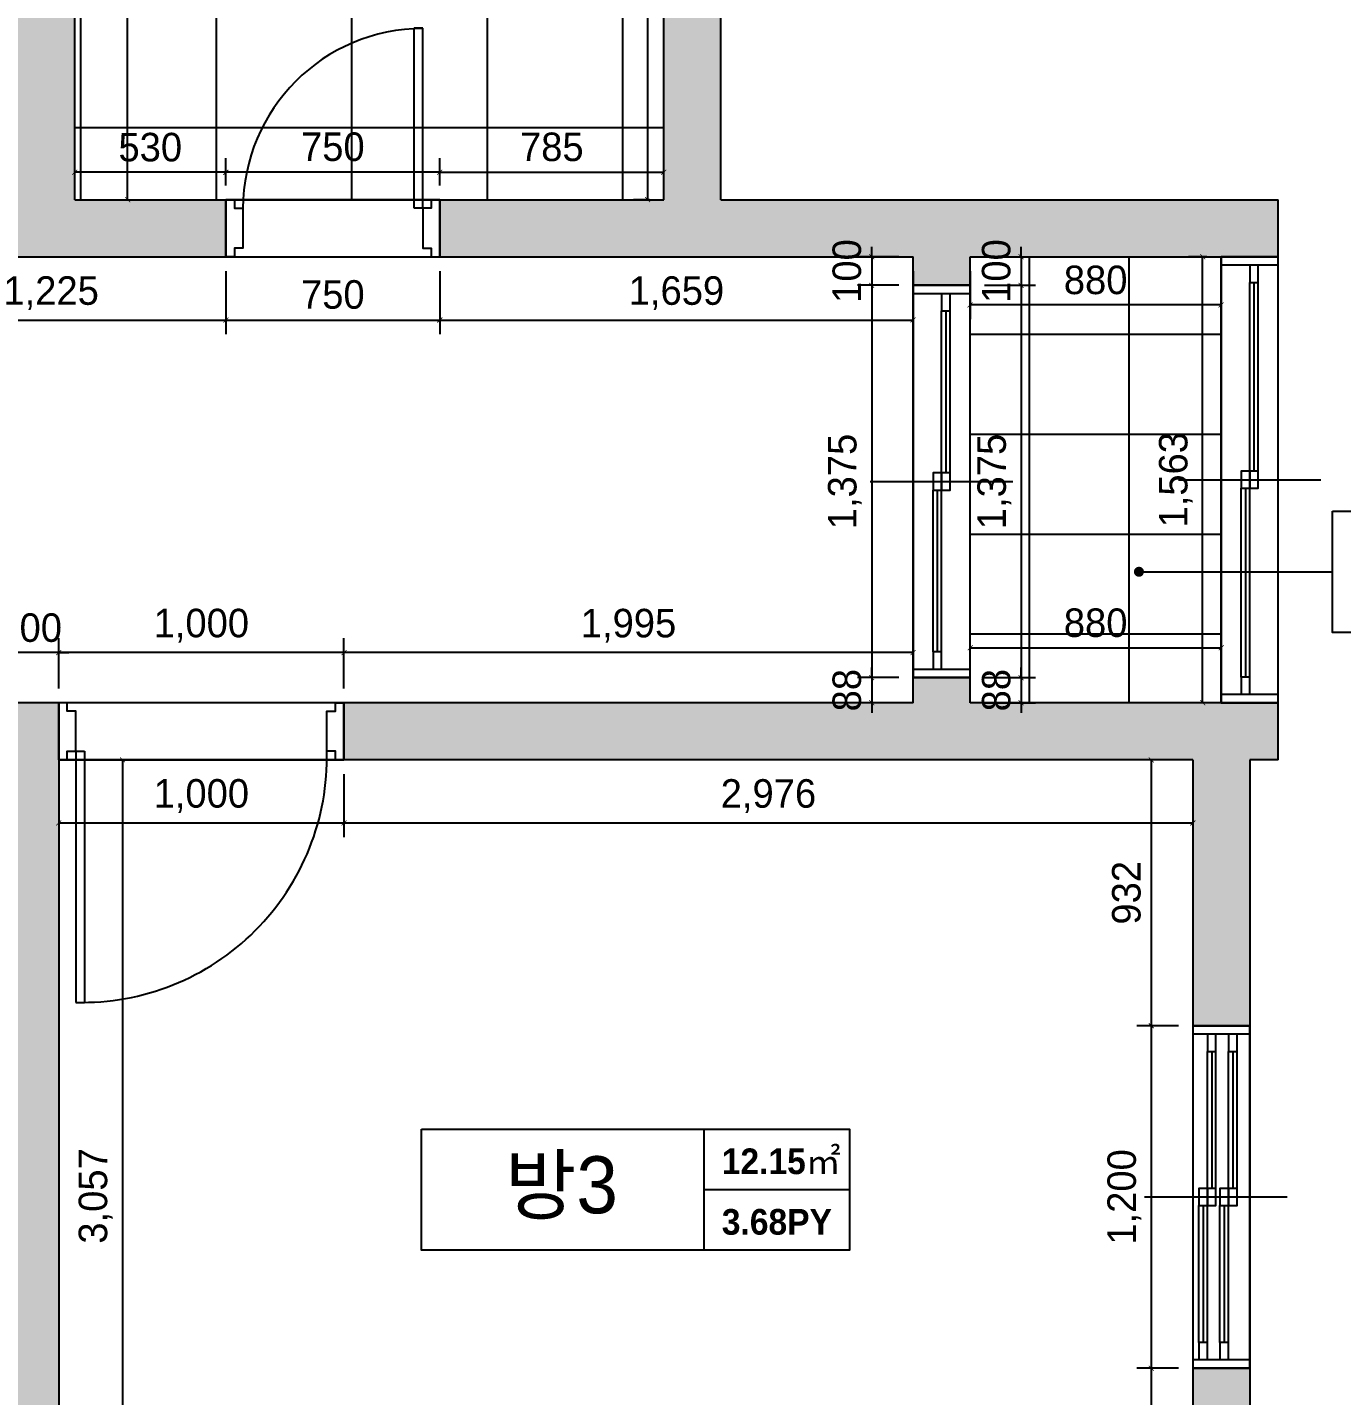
# Model space of a CAD drawing. Header units: inches. Extents: x 7740 to 83056, y -9304 to 75068.
# Drawn here: x 18760 to 23367, y 56468 to 61263 of the extents above; entities that cross this region are included whole.
import ezdxf
from ezdxf.enums import TextEntityAlignment as Align

# ---------------------------------------------------------------- set-up
doc = ezdxf.new("R2010")
doc.units = ezdxf.units.IN
doc.header["$LTSCALE"] = 50
doc.header["$MEASUREMENT"] = 0
for name, color, linetype in [('02-WAL', 2, 'Continuous'), ('03-TEXT', 3, 'Continuous'), ('04-WIN', 4, 'Continuous'), ('07-DIM WAL', 5, 'Continuous'), ('08-HAT', 8, 'Continuous'), ('253', 253, 'Continuous'), ('도면층2', 2, 'Continuous'), ('도면층4', 4, 'Continuous'), ('도면층5', 5, 'Continuous')]:
    doc.layers.add(name, color=color, linetype=linetype)
doc.styles.add('넥슨고딕', font='NEXONLv1GothicBold.ttf')
doc.styles.add('마감재', font='stylu.ttf')
doc.styles.add('코레일둥고', font='Korail_Round_Gothic_Medium.ttf')
doc.dimstyles.new('벽치수 Copy of DIM-50', dxfattribs={"dimscale": 50, "dimtxt": 2, "dimasz": 0.7, "dimexe": 1, "dimexo": 1, "dimgap": 0.7, "dimtad": 1, "dimdec": 0, "dimzin": 1, "dimdsep": 46, "dimlunit": 6, "dimtxsty": '마감재', "dimblk": 'ARCHTICK', "dimcen": -0.09, "dimclrd": 256, "dimclre": 256, "dimclrt": 3, "dimadec": 0, "dimazin": 0, "dimtfac": 1, "dimtdec": 0, "dimtix": 1, "dimtmove": 2, "dimatfit": 0, "dimldrblk": 'ARCHTICK', "dimfxl": 0, "dimtolj": 1, "dimtzin": 0, "dimarcsym": 0})

# ---------------------------------------------------------------- blocks, each defined once
blk = doc.blocks.new('_ARCHTICK')
at = {"color": 0, "linetype": 'ByBlock', "const_width": 0.075}
blk.add_lwpolyline([(-0.25, -0.25), (0.25, 0.25)], dxfattribs=at)
blk = doc.blocks.new('*D51')
at = {"layer": '07-DIM WAL', "lineweight": -2}
for p, q in [((18230.9, 60409.2), (18230.9, 60187.5)), ((19455.9, 60409.2), (19455.9, 60187.5)), ((18230.9, 60237.5), (19455.9, 60237.5))]:
    blk.add_line(p, q, dxfattribs=at)
at = {"layer": 'Defpoints', "color": 0}
for p in [(18230.9, 60459.2), (19455.9, 60459.2), (19455.9, 60237.5)]:
    blk.add_point(p, dxfattribs=at)
at = {"layer": '07-DIM WAL', "lineweight": -2, "xscale": 35, "yscale": 35, "zscale": 35, "rotation": 180}
blk.add_blockref('_ARCHTICK', (18230.9, 60237.5), dxfattribs=at)
at = {"layer": '07-DIM WAL', "lineweight": -2, "xscale": 35, "yscale": 35, "zscale": 35}
blk.add_blockref('_ARCHTICK', (19455.9, 60237.5), dxfattribs=at)
at = {"layer": '07-DIM WAL', "color": 3, "insert": (18843.4, 60331.5), "char_height": 100, "attachment_point": 5, "style": '마감재'}
blk.add_mtext('\\A1;1,225', dxfattribs=at)
blk = doc.blocks.new('*D52')
at = {"layer": '07-DIM WAL', "lineweight": -2}
for p, q in [((19455.9, 60409.2), (19455.9, 60187.5)), ((20205.9, 60409.2), (20205.9, 60187.5)), ((19455.9, 60237.5), (20205.9, 60237.5))]:
    blk.add_line(p, q, dxfattribs=at)
at = {"layer": 'Defpoints', "color": 0}
for p in [(19455.9, 60459.2), (20205.9, 60459.2), (20205.9, 60237.5)]:
    blk.add_point(p, dxfattribs=at)
at = {"layer": '07-DIM WAL', "lineweight": -2, "xscale": 35, "yscale": 35, "zscale": 35, "rotation": 180}
blk.add_blockref('_ARCHTICK', (19455.9, 60237.5), dxfattribs=at)
at = {"layer": '07-DIM WAL', "lineweight": -2, "xscale": 35, "yscale": 35, "zscale": 35}
blk.add_blockref('_ARCHTICK', (20205.9, 60237.5), dxfattribs=at)
at = {"layer": '07-DIM WAL', "color": 3, "insert": (19830.9, 60326.4), "char_height": 100, "attachment_point": 5, "style": '마감재'}
blk.add_mtext('\\A1;750', dxfattribs=at)
blk = doc.blocks.new('*D53')
at = {"layer": '07-DIM WAL', "lineweight": -2}
for p, q in [((20205.9, 60409.2), (20205.9, 60187.5)), ((21864.9, 60409.2), (21864.9, 60187.5)), ((20205.9, 60237.5), (21864.9, 60237.5))]:
    blk.add_line(p, q, dxfattribs=at)
at = {"layer": 'Defpoints', "color": 0}
for p in [(20205.9, 60459.2), (21864.9, 60459.2), (21864.9, 60237.5)]:
    blk.add_point(p, dxfattribs=at)
at = {"layer": '07-DIM WAL', "lineweight": -2, "xscale": 35, "yscale": 35, "zscale": 35, "rotation": 180}
blk.add_blockref('_ARCHTICK', (20205.9, 60237.5), dxfattribs=at)
at = {"layer": '07-DIM WAL', "lineweight": -2, "xscale": 35, "yscale": 35, "zscale": 35}
blk.add_blockref('_ARCHTICK', (21864.9, 60237.5), dxfattribs=at)
at = {"layer": '07-DIM WAL', "color": 3, "insert": (21035.4, 60331.5), "char_height": 100, "attachment_point": 5, "style": '마감재'}
blk.add_mtext('\\A1;1,659', dxfattribs=at)
blk = doc.blocks.new('*D54')
at = {"layer": '07-DIM WAL', "lineweight": -2}
for p, q in [((21719.9, 60459.2), (21719.9, 60494.2)), ((21814.9, 60459.2), (21669.9, 60459.2)), ((21719.9, 60459.2), (21719.9, 60359.2)), ((21814.9, 60359.2), (21669.9, 60359.2)), ((21719.9, 60359.2), (21719.9, 60324.2))]:
    blk.add_line(p, q, dxfattribs=at)
at = {"layer": 'Defpoints', "color": 0}
for p in [(21864.9, 60459.2), (21719.9, 60359.2), (21864.9, 60359.2)]:
    blk.add_point(p, dxfattribs=at)
at = {"layer": '07-DIM WAL', "lineweight": -2, "xscale": 35, "yscale": 35, "zscale": 35}
for p, rotation in [((21719.9, 60459.2), 270), ((21719.9, 60359.2), 90)]:
    blk.add_blockref('_ARCHTICK', p, dxfattribs=dict(at, rotation=rotation))
at = {"layer": '07-DIM WAL', "color": 3, "insert": (21633.1, 60409.2), "char_height": 100, "attachment_point": 5, "rotation": 90, "style": '마감재'}
blk.add_mtext('\\A1;100', dxfattribs=at)
blk = doc.blocks.new('*D55')
at = {"layer": '07-DIM WAL', "lineweight": -2}
for p, q in [((21814.9, 60359.2), (21669.9, 60359.2)), ((21719.9, 60359.2), (21719.9, 58984.2)), ((21814.9, 58984.2), (21669.9, 58984.2))]:
    blk.add_line(p, q, dxfattribs=at)
at = {"layer": 'Defpoints', "color": 0}
for p in [(21864.9, 60359.2), (21719.9, 58984.2), (21864.9, 58984.2)]:
    blk.add_point(p, dxfattribs=at)
at = {"layer": '07-DIM WAL', "lineweight": -2, "xscale": 35, "yscale": 35, "zscale": 35}
for p, rotation in [((21719.9, 60359.2), 90), ((21719.9, 58984.2), 270)]:
    blk.add_blockref('_ARCHTICK', p, dxfattribs=dict(at, rotation=rotation))
at = {"layer": '07-DIM WAL', "color": 3, "insert": (21625.9, 59671.7), "char_height": 100, "attachment_point": 5, "rotation": 90, "style": '마감재'}
blk.add_mtext('\\A1;1,375', dxfattribs=at)
blk = doc.blocks.new('*D56')
at = {"layer": '07-DIM WAL', "lineweight": -2}
for p, q in [((21814.9, 58984.2), (21669.9, 58984.2)), ((21719.9, 58984.2), (21719.9, 59019.2)), ((21719.9, 58984.2), (21719.9, 58896.2)), ((21814.9, 58896.2), (21669.9, 58896.2)), ((21719.9, 58896.2), (21719.9, 58861.2))]:
    blk.add_line(p, q, dxfattribs=at)
at = {"layer": 'Defpoints', "color": 0}
for p in [(21864.9, 58984.2), (21719.9, 58896.2), (21864.9, 58896.2)]:
    blk.add_point(p, dxfattribs=at)
at = {"layer": '07-DIM WAL', "lineweight": -2, "xscale": 35, "yscale": 35, "zscale": 35}
for p, rotation in [((21719.9, 58984.2), 270), ((21719.9, 58896.2), 90)]:
    blk.add_blockref('_ARCHTICK', p, dxfattribs=dict(at, rotation=rotation))
at = {"layer": '07-DIM WAL', "color": 3, "insert": (21633.2, 58940.2), "char_height": 100, "attachment_point": 5, "rotation": 90, "style": '마감재'}
blk.add_mtext('\\A1;88', dxfattribs=at)
blk = doc.blocks.new('*D57')
at = {"layer": '07-DIM WAL', "lineweight": -2}
for p, q in [((22243.6, 60459.2), (22243.6, 60494.2)), ((22114.9, 60459.2), (22293.6, 60459.2)), ((22243.6, 60459.2), (22243.6, 60359.2)), ((22114.9, 60359.2), (22293.6, 60359.2)), ((22243.6, 60359.2), (22243.6, 60324.2))]:
    blk.add_line(p, q, dxfattribs=at)
at = {"layer": 'Defpoints', "color": 0}
for p in [(22064.9, 60459.2), (22064.9, 60359.2), (22243.6, 60359.2)]:
    blk.add_point(p, dxfattribs=at)
at = {"layer": '07-DIM WAL', "lineweight": -2, "xscale": 35, "yscale": 35, "zscale": 35}
for p, rotation in [((22243.6, 60459.2), 270), ((22243.6, 60359.2), 90)]:
    blk.add_blockref('_ARCHTICK', p, dxfattribs=dict(at, rotation=rotation))
at = {"layer": '07-DIM WAL', "color": 3, "insert": (22156.8, 60409.2), "char_height": 100, "attachment_point": 5, "rotation": 90, "style": '마감재'}
blk.add_mtext('\\A1;100', dxfattribs=at)
blk = doc.blocks.new('*D58')
at = {"layer": '07-DIM WAL', "lineweight": -2}
for p, q in [((22114.9, 60359.2), (22293.6, 60359.2)), ((22243.6, 60359.2), (22243.6, 58984.2)), ((22114.9, 58984.2), (22293.6, 58984.2))]:
    blk.add_line(p, q, dxfattribs=at)
at = {"layer": 'Defpoints', "color": 0}
for p in [(22064.9, 60359.2), (22064.9, 58984.2), (22243.6, 58984.2)]:
    blk.add_point(p, dxfattribs=at)
at = {"layer": '07-DIM WAL', "lineweight": -2, "xscale": 35, "yscale": 35, "zscale": 35}
for p, rotation in [((22243.6, 60359.2), 90), ((22243.6, 58984.2), 270)]:
    blk.add_blockref('_ARCHTICK', p, dxfattribs=dict(at, rotation=rotation))
at = {"layer": '07-DIM WAL', "color": 3, "insert": (22149.6, 59671.7), "char_height": 100, "attachment_point": 5, "rotation": 90, "style": '마감재'}
blk.add_mtext('\\A1;1,375', dxfattribs=at)
blk = doc.blocks.new('*D59')
at = {"layer": '07-DIM WAL', "lineweight": -2}
for p, q in [((22114.9, 58984.2), (22293.6, 58984.2)), ((22243.6, 58984.2), (22243.6, 59019.2)), ((22243.6, 58984.2), (22243.6, 58896.2)), ((22114.9, 58896.2), (22293.6, 58896.2)), ((22243.6, 58896.2), (22243.6, 58861.2))]:
    blk.add_line(p, q, dxfattribs=at)
at = {"layer": 'Defpoints', "color": 0}
for p in [(22064.9, 58984.2), (22064.9, 58896.2), (22243.6, 58896.2)]:
    blk.add_point(p, dxfattribs=at)
at = {"layer": '07-DIM WAL', "lineweight": -2, "xscale": 35, "yscale": 35, "zscale": 35}
for p, rotation in [((22243.6, 58984.2), 270), ((22243.6, 58896.2), 90)]:
    blk.add_blockref('_ARCHTICK', p, dxfattribs=dict(at, rotation=rotation))
at = {"layer": '07-DIM WAL', "color": 3, "insert": (22156.9, 58940.2), "char_height": 100, "attachment_point": 5, "rotation": 90, "style": '마감재'}
blk.add_mtext('\\A1;88', dxfattribs=at)
blk = doc.blocks.new('*D60')
at = {"layer": '07-DIM WAL', "lineweight": -2}
for p, q in [((22064.9, 58946.2), (22064.9, 59138.9)), ((22944.9, 58946.2), (22944.9, 59138.9)), ((22064.9, 59088.9), (22944.9, 59088.9))]:
    blk.add_line(p, q, dxfattribs=at)
at = {"layer": 'Defpoints', "color": 0}
for p in [(22944.9, 59088.9), (22064.9, 58896.2), (22944.9, 58896.2)]:
    blk.add_point(p, dxfattribs=at)
at = {"layer": '07-DIM WAL', "lineweight": -2, "xscale": 35, "yscale": 35, "zscale": 35, "rotation": 180}
blk.add_blockref('_ARCHTICK', (22064.9, 59088.9), dxfattribs=at)
at = {"layer": '07-DIM WAL', "lineweight": -2, "xscale": 35, "yscale": 35, "zscale": 35}
blk.add_blockref('_ARCHTICK', (22944.9, 59088.9), dxfattribs=at)
at = {"layer": '07-DIM WAL', "color": 3, "insert": (22504.9, 59176), "char_height": 100, "attachment_point": 5, "style": '마감재'}
blk.add_mtext('\\A1;880', dxfattribs=at)
blk = doc.blocks.new('*D61')
at = {"layer": '07-DIM WAL', "lineweight": -2}
for p, q in [((22894.9, 60459.2), (22830.1, 60459.2)), ((22880.1, 58896.2), (22880.1, 60459.2)), ((22894.9, 58896.2), (22830.1, 58896.2))]:
    blk.add_line(p, q, dxfattribs=at)
at = {"layer": 'Defpoints', "color": 0}
for p in [(22880.1, 60459.2), (22944.9, 60459.2), (22944.9, 58896.2)]:
    blk.add_point(p, dxfattribs=at)
at = {"layer": '07-DIM WAL', "lineweight": -2, "xscale": 35, "yscale": 35, "zscale": 35}
for p, rotation in [((22880.1, 60459.2), 90), ((22880.1, 58896.2), 270)]:
    blk.add_blockref('_ARCHTICK', p, dxfattribs=dict(at, rotation=rotation))
at = {"layer": '07-DIM WAL', "color": 3, "insert": (22786.1, 59677.7), "char_height": 100, "attachment_point": 5, "rotation": 90, "style": '마감재'}
blk.add_mtext('\\A1;1,563', dxfattribs=at)
blk = doc.blocks.new('*D62')
at = {"layer": '07-DIM WAL', "lineweight": -2}
for p, q in [((22064.9, 60409.2), (22064.9, 60240.4)), ((22944.9, 60409.2), (22944.9, 60240.4)), ((22944.9, 60290.4), (22064.9, 60290.4))]:
    blk.add_line(p, q, dxfattribs=at)
at = {"layer": 'Defpoints', "color": 0}
for p in [(22064.9, 60459.2), (22944.9, 60459.2), (22064.9, 60290.4)]:
    blk.add_point(p, dxfattribs=at)
at = {"layer": '07-DIM WAL', "lineweight": -2, "xscale": 35, "yscale": 35, "zscale": 35, "rotation": 180}
blk.add_blockref('_ARCHTICK', (22064.9, 60290.4), dxfattribs=at)
at = {"layer": '07-DIM WAL', "lineweight": -2, "xscale": 35, "yscale": 35, "zscale": 35}
blk.add_blockref('_ARCHTICK', (22944.9, 60290.4), dxfattribs=at)
at = {"layer": '07-DIM WAL', "color": 3, "insert": (22504.9, 60377.5), "char_height": 100, "attachment_point": 5, "style": '마감재'}
blk.add_mtext('\\A1;880', dxfattribs=at)
blk = doc.blocks.new('*D63')
at = {"layer": '07-DIM WAL', "lineweight": -2}
for p, q in [((19869.9, 58946.2), (19869.9, 59122)), ((21864.9, 58946.2), (21864.9, 59122)), ((21864.9, 59072), (19869.9, 59072))]:
    blk.add_line(p, q, dxfattribs=at)
at = {"layer": 'Defpoints', "color": 0}
for p in [(19869.9, 59072), (19869.9, 58896.2), (21864.9, 58896.2)]:
    blk.add_point(p, dxfattribs=at)
at = {"layer": '07-DIM WAL', "lineweight": -2, "xscale": 35, "yscale": 35, "zscale": 35, "rotation": 180}
blk.add_blockref('_ARCHTICK', (19869.9, 59072), dxfattribs=at)
at = {"layer": '07-DIM WAL', "lineweight": -2, "xscale": 35, "yscale": 35, "zscale": 35}
blk.add_blockref('_ARCHTICK', (21864.9, 59072), dxfattribs=at)
at = {"layer": '07-DIM WAL', "color": 3, "insert": (20867.4, 59166), "char_height": 100, "attachment_point": 5, "style": '마감재'}
blk.add_mtext('\\A1;1,995', dxfattribs=at)
blk = doc.blocks.new('*D64')
at = {"layer": '07-DIM WAL', "lineweight": -2}
for p, q in [((18869.9, 58946.2), (18869.9, 59122)), ((19869.9, 58946.2), (19869.9, 59122)), ((19869.9, 59072), (18869.9, 59072))]:
    blk.add_line(p, q, dxfattribs=at)
at = {"layer": 'Defpoints', "color": 0}
for p in [(18869.9, 59072), (18869.9, 58896.2), (19869.9, 58896.2)]:
    blk.add_point(p, dxfattribs=at)
at = {"layer": '07-DIM WAL', "lineweight": -2, "xscale": 35, "yscale": 35, "zscale": 35, "rotation": 180}
blk.add_blockref('_ARCHTICK', (18869.9, 59072), dxfattribs=at)
at = {"layer": '07-DIM WAL', "lineweight": -2, "xscale": 35, "yscale": 35, "zscale": 35}
blk.add_blockref('_ARCHTICK', (19869.9, 59072), dxfattribs=at)
at = {"layer": '07-DIM WAL', "color": 3, "insert": (19369.9, 59166.3), "char_height": 100, "attachment_point": 5, "style": '마감재'}
blk.add_mtext('\\A1;1,000', dxfattribs=at)
blk = doc.blocks.new('*D65')
at = {"layer": '07-DIM WAL', "lineweight": -2}
for p, q in [((18669.9, 58946.2), (18669.9, 59122)), ((18869.9, 58946.2), (18869.9, 59122)), ((18669.9, 59072), (18634.9, 59072)), ((18869.9, 59072), (18669.9, 59072)), ((18869.9, 59072), (18904.9, 59072))]:
    blk.add_line(p, q, dxfattribs=at)
at = {"layer": 'Defpoints', "color": 0}
for p in [(18669.9, 59072), (18669.9, 58896.2), (18869.9, 58896.2)]:
    blk.add_point(p, dxfattribs=at)
at = {"layer": '07-DIM WAL', "lineweight": -2, "xscale": 35, "yscale": 35, "zscale": 35}
blk.add_blockref('_ARCHTICK', (18669.9, 59072), dxfattribs=at)
at = {"layer": '07-DIM WAL', "lineweight": -2, "xscale": 35, "yscale": 35, "zscale": 35, "rotation": 180}
blk.add_blockref('_ARCHTICK', (18869.9, 59072), dxfattribs=at)
at = {"layer": '07-DIM WAL', "color": 3, "insert": (18769.9, 59158.8), "char_height": 100, "attachment_point": 5, "style": '마감재'}
blk.add_mtext('\\A1;200', dxfattribs=at)
blk = doc.blocks.new('*D66')
at = {"layer": '07-DIM WAL', "lineweight": -2}
for p, q in [((18919.9, 58696.2), (19143.6, 58696.2)), ((19093.6, 58696.2), (19093.6, 55639.2)), ((18919.9, 55639.2), (19143.6, 55639.2))]:
    blk.add_line(p, q, dxfattribs=at)
at = {"layer": 'Defpoints', "color": 0}
for p in [(18869.9, 58696.2), (18869.9, 55639.2), (19093.6, 55639.2)]:
    blk.add_point(p, dxfattribs=at)
at = {"layer": '07-DIM WAL', "lineweight": -2, "xscale": 35, "yscale": 35, "zscale": 35}
for p, rotation in [((19093.6, 58696.2), 90), ((19093.6, 55639.2), 270)]:
    blk.add_blockref('_ARCHTICK', p, dxfattribs=dict(at, rotation=rotation))
at = {"layer": '07-DIM WAL', "color": 3, "insert": (18999.2, 57167.7), "char_height": 100, "attachment_point": 5, "rotation": 90, "style": '마감재'}
blk.add_mtext('\\A1;3,057', dxfattribs=at)
blk = doc.blocks.new('*D67')
at = {"layer": '07-DIM WAL', "lineweight": -2}
for p, q in [((18869.9, 58646.2), (18869.9, 58425)), ((19869.9, 58646.2), (19869.9, 58425)), ((18869.9, 58475), (19869.9, 58475))]:
    blk.add_line(p, q, dxfattribs=at)
at = {"layer": 'Defpoints', "color": 0}
for p in [(18869.9, 58696.2), (19869.9, 58696.2), (19869.9, 58475)]:
    blk.add_point(p, dxfattribs=at)
at = {"layer": '07-DIM WAL', "lineweight": -2, "xscale": 35, "yscale": 35, "zscale": 35, "rotation": 180}
blk.add_blockref('_ARCHTICK', (18869.9, 58475), dxfattribs=at)
at = {"layer": '07-DIM WAL', "lineweight": -2, "xscale": 35, "yscale": 35, "zscale": 35}
blk.add_blockref('_ARCHTICK', (19869.9, 58475), dxfattribs=at)
at = {"layer": '07-DIM WAL', "color": 3, "insert": (19369.9, 58569.3), "char_height": 100, "attachment_point": 5, "style": '마감재'}
blk.add_mtext('\\A1;1,000', dxfattribs=at)
blk = doc.blocks.new('*D68')
at = {"layer": '07-DIM WAL', "lineweight": -2}
for p, q in [((19869.9, 58646.2), (19869.9, 58425)), ((22845.9, 58646.2), (22845.9, 58425)), ((19869.9, 58475), (22845.9, 58475))]:
    blk.add_line(p, q, dxfattribs=at)
at = {"layer": 'Defpoints', "color": 0}
for p in [(19869.9, 58696.2), (22845.9, 58696.2), (22845.9, 58475)]:
    blk.add_point(p, dxfattribs=at)
at = {"layer": '07-DIM WAL', "lineweight": -2, "xscale": 35, "yscale": 35, "zscale": 35, "rotation": 180}
blk.add_blockref('_ARCHTICK', (19869.9, 58475), dxfattribs=at)
at = {"layer": '07-DIM WAL', "lineweight": -2, "xscale": 35, "yscale": 35, "zscale": 35}
blk.add_blockref('_ARCHTICK', (22845.9, 58475), dxfattribs=at)
at = {"layer": '07-DIM WAL', "color": 3, "insert": (21357.9, 58569), "char_height": 100, "attachment_point": 5, "style": '마감재'}
blk.add_mtext('\\A1;2,976', dxfattribs=at)
blk = doc.blocks.new('*D69')
at = {"layer": '07-DIM WAL', "lineweight": -2}
for p, q in [((22795.9, 58696.2), (22649.9, 58696.2)), ((22699.9, 58696.2), (22699.9, 57764.2)), ((22795.9, 57764.2), (22649.9, 57764.2))]:
    blk.add_line(p, q, dxfattribs=at)
at = {"layer": 'Defpoints', "color": 0}
for p in [(22845.9, 58696.2), (22699.9, 57764.2), (22845.9, 57764.2)]:
    blk.add_point(p, dxfattribs=at)
at = {"layer": '07-DIM WAL', "lineweight": -2, "xscale": 35, "yscale": 35, "zscale": 35}
for p, rotation in [((22699.9, 58696.2), 90), ((22699.9, 57764.2), 270)]:
    blk.add_blockref('_ARCHTICK', p, dxfattribs=dict(at, rotation=rotation))
at = {"layer": '07-DIM WAL', "color": 3, "insert": (22613.1, 58230.2), "char_height": 100, "attachment_point": 5, "rotation": 90, "style": '마감재'}
blk.add_mtext('\\A1;932', dxfattribs=at)
blk = doc.blocks.new('*D70')
at = {"layer": '07-DIM WAL', "lineweight": -2}
for p, q in [((22795.9, 57764.2), (22649.9, 57764.2)), ((22699.9, 57764.2), (22699.9, 56564.2)), ((22795.9, 56564.2), (22649.9, 56564.2))]:
    blk.add_line(p, q, dxfattribs=at)
at = {"layer": 'Defpoints', "color": 0}
for p in [(22845.9, 57764.2), (22699.9, 56564.2), (22845.9, 56564.2)]:
    blk.add_point(p, dxfattribs=at)
at = {"layer": '07-DIM WAL', "lineweight": -2, "xscale": 35, "yscale": 35, "zscale": 35}
for p, rotation in [((22699.9, 57764.2), 90), ((22699.9, 56564.2), 270)]:
    blk.add_blockref('_ARCHTICK', p, dxfattribs=dict(at, rotation=rotation))
at = {"layer": '07-DIM WAL', "color": 3, "insert": (22605.5, 57164.2), "char_height": 100, "attachment_point": 5, "rotation": 90, "style": '마감재'}
blk.add_mtext('\\A1;1,200', dxfattribs=at)
blk = doc.blocks.new('*D71')
at = {"layer": '07-DIM WAL', "lineweight": -2}
for p, q in [((22795.9, 56564.2), (22649.9, 56564.2)), ((22699.9, 56564.2), (22699.9, 55639.2)), ((22795.9, 55639.2), (22649.9, 55639.2))]:
    blk.add_line(p, q, dxfattribs=at)
at = {"layer": 'Defpoints', "color": 0}
for p in [(22845.9, 56564.2), (22699.9, 55639.2), (22845.9, 55639.2)]:
    blk.add_point(p, dxfattribs=at)
at = {"layer": '07-DIM WAL', "lineweight": -2, "xscale": 35, "yscale": 35, "zscale": 35}
for p, rotation in [((22699.9, 56564.2), 90), ((22699.9, 55639.2), 270)]:
    blk.add_blockref('_ARCHTICK', p, dxfattribs=dict(at, rotation=rotation))
at = {"layer": '07-DIM WAL', "color": 3, "insert": (22612.7, 56101.7), "char_height": 100, "attachment_point": 5, "rotation": 90, "style": '마감재'}
blk.add_mtext('\\A1;925', dxfattribs=at)
blk = doc.blocks.new('*D107')
at = {"layer": '07-DIM WAL', "lineweight": -2}
for p, q in [((18975.9, 63104.2), (19161.6, 63104.2)), ((19111.6, 60659.2), (19111.6, 63104.2)), ((18975.9, 60659.2), (19161.6, 60659.2))]:
    blk.add_line(p, q, dxfattribs=at)
at = {"layer": 'Defpoints', "color": 0}
for p in [(18925.9, 63104.2), (19111.6, 63104.2), (18925.9, 60659.2)]:
    blk.add_point(p, dxfattribs=at)
at = {"layer": '07-DIM WAL', "lineweight": -2, "xscale": 35, "yscale": 35, "zscale": 35}
for p, rotation in [((19111.6, 63104.2), 90), ((19111.6, 60659.2), 270)]:
    blk.add_blockref('_ARCHTICK', p, dxfattribs=dict(at, rotation=rotation))
at = {"layer": '07-DIM WAL', "color": 3, "insert": (19017.6, 61881.7), "char_height": 100, "attachment_point": 5, "rotation": 90, "style": '마감재'}
blk.add_mtext('\\A1;2,445', dxfattribs=at)
blk = doc.blocks.new('*D111')
at = {"layer": '07-DIM WAL', "lineweight": -2}
for p, q in [((20940.9, 63104.2), (20884.3, 63104.2)), ((20934.3, 63104.2), (20934.3, 60659.2)), ((20940.9, 60659.2), (20884.3, 60659.2))]:
    blk.add_line(p, q, dxfattribs=at)
at = {"layer": 'Defpoints', "color": 0}
for p in [(20990.9, 63104.2), (20934.3, 60659.2), (20990.9, 60659.2)]:
    blk.add_point(p, dxfattribs=at)
at = {"layer": '07-DIM WAL', "lineweight": -2, "xscale": 35, "yscale": 35, "zscale": 35}
for p, rotation in [((20934.3, 63104.2), 90), ((20934.3, 60659.2), 270)]:
    blk.add_blockref('_ARCHTICK', p, dxfattribs=dict(at, rotation=rotation))
at = {"layer": '07-DIM WAL', "color": 3, "insert": (20840.3, 61881.7), "char_height": 100, "attachment_point": 5, "rotation": 90, "style": '마감재'}
blk.add_mtext('\\A1;2,445', dxfattribs=at)
blk = doc.blocks.new('*D112')
at = {"layer": '07-DIM WAL', "lineweight": -2}
for p, q in [((20205.9, 60709.2), (20205.9, 60805.2)), ((20990.9, 60709.2), (20990.9, 60805.2)), ((20205.9, 60755.2), (20990.9, 60755.2))]:
    blk.add_line(p, q, dxfattribs=at)
at = {"layer": 'Defpoints', "color": 0}
for p in [(20990.9, 60755.2), (20205.9, 60659.2), (20990.9, 60659.2)]:
    blk.add_point(p, dxfattribs=at)
at = {"layer": '07-DIM WAL', "lineweight": -2, "xscale": 35, "yscale": 35, "zscale": 35, "rotation": 180}
blk.add_blockref('_ARCHTICK', (20205.9, 60755.2), dxfattribs=at)
at = {"layer": '07-DIM WAL', "lineweight": -2, "xscale": 35, "yscale": 35, "zscale": 35}
blk.add_blockref('_ARCHTICK', (20990.9, 60755.2), dxfattribs=at)
at = {"layer": '07-DIM WAL', "color": 3, "insert": (20598.4, 60843.8), "char_height": 100, "attachment_point": 5, "style": '마감재'}
blk.add_mtext('\\A1;785', dxfattribs=at)
blk = doc.blocks.new('*D113')
at = {"layer": '07-DIM WAL', "lineweight": -2}
for p, q in [((19455.9, 60709.2), (19455.9, 60805.2)), ((20205.9, 60709.2), (20205.9, 60805.2)), ((20205.9, 60755.2), (19455.9, 60755.2))]:
    blk.add_line(p, q, dxfattribs=at)
at = {"layer": 'Defpoints', "color": 0}
for p in [(19455.9, 60755.2), (19455.9, 60659.2), (20205.9, 60659.2)]:
    blk.add_point(p, dxfattribs=at)
at = {"layer": '07-DIM WAL', "lineweight": -2, "xscale": 35, "yscale": 35, "zscale": 35, "rotation": 180}
blk.add_blockref('_ARCHTICK', (19455.9, 60755.2), dxfattribs=at)
at = {"layer": '07-DIM WAL', "lineweight": -2, "xscale": 35, "yscale": 35, "zscale": 35}
blk.add_blockref('_ARCHTICK', (20205.9, 60755.2), dxfattribs=at)
at = {"layer": '07-DIM WAL', "color": 3, "insert": (19830.9, 60844.2), "char_height": 100, "attachment_point": 5, "style": '마감재'}
blk.add_mtext('\\A1;750', dxfattribs=at)
blk = doc.blocks.new('*D114')
at = {"layer": '07-DIM WAL', "lineweight": -2}
for p, q in [((18925.9, 60709.2), (18925.9, 60805.2)), ((19455.9, 60709.2), (19455.9, 60805.2)), ((19455.9, 60755.2), (18925.9, 60755.2))]:
    blk.add_line(p, q, dxfattribs=at)
at = {"layer": 'Defpoints', "color": 0}
for p in [(18925.9, 60755.2), (18925.9, 60659.2), (19455.9, 60659.2)]:
    blk.add_point(p, dxfattribs=at)
at = {"layer": '07-DIM WAL', "lineweight": -2, "xscale": 35, "yscale": 35, "zscale": 35, "rotation": 180}
blk.add_blockref('_ARCHTICK', (18925.9, 60755.2), dxfattribs=at)
at = {"layer": '07-DIM WAL', "lineweight": -2, "xscale": 35, "yscale": 35, "zscale": 35}
blk.add_blockref('_ARCHTICK', (19455.9, 60755.2), dxfattribs=at)
at = {"layer": '07-DIM WAL', "color": 3, "insert": (19190.9, 60842.8), "char_height": 100, "attachment_point": 5, "style": '마감재'}
blk.add_mtext('\\A1;530', dxfattribs=at)

msp = doc.modelspace()

# ---------------------------------------------------------------- hatches: boundary and pattern name
at = {"layer": '08-HAT'}
h = msp.add_hatch(color=256, dxfattribs=at)
h.dxf.hatch_style = 1
h.paths.add_polyline_path([(14189.9, 58859.2), (12654.9, 58859.2), (12654.9, 59064.2), (12454.9, 59064.2), (12454.9, 58859.2), (11919.9, 58859.2), (11919.9, 57884.2), (12119.9, 57884.2), (12119.9, 58659.2), (14189.9, 58659.2)])
h.paths.add_polyline_path([(12824.9, 55599.2), (12119.9, 55599.2), (12119.9, 56379.2), (11919.9, 56379.2), (11919.9, 55399.2), (12824.9, 55399.2)])
h.paths.add_polyline_path([(15594.9, 55599.2), (15284.9, 55599.2), (15284.9, 58859.2), (15084.9, 58859.2), (15084.9, 58659.2), (15084.9, 55599.2), (14329.9, 55599.2), (14329.9, 55399.2), (15594.9, 55399.2)])
h.paths.add_polyline_path([(19640.9, 55639.2), (18869.9, 55639.2), (18869.9, 58696.2), (18869.9, 58896.2), (18669.9, 58896.2), (18669.9, 55599.2), (18359.9, 55599.2), (18359.9, 55399.2), (19640.9, 55399.2)])
h.paths.add_polyline_path([(23045.9, 56564.2), (22845.9, 56564.2), (22845.9, 55639.2), (22045.9, 55639.2), (22045.9, 55439.2), (22045.9, 55399.2), (23045.9, 55399.2)])
h.paths.add_polyline_path([(23144.9, 58896.2), (22944.9, 58896.2), (22064.9, 58896.2), (22064.9, 58984.2), (21864.9, 58984.2), (21864.9, 58896.2), (19869.9, 58896.2), (19869.9, 58696.2), (22845.9, 58696.2), (22845.9, 57764.2), (23045.9, 57764.2), (23045.9, 58696.2), (23144.9, 58696.2)])
h.paths.add_polyline_path([(23144.9, 60659.2), (21190.9, 60659.2), (21190.9, 63104.2), (21332.9, 63104.2), (21332.9, 63317.2), (21132.9, 63317.2), (20485.9, 63317.2), (20485.9, 63104.2), (20990.9, 63104.2), (20990.9, 60659.2), (20205.9, 60659.2), (20205.9, 60459.2), (21864.9, 60459.2), (21864.9, 60359.2), (22064.9, 60359.2), (22064.9, 60459.2), (23144.9, 60459.2)])
h.paths.add_polyline_path([(19345.9, 63304.2), (19345.9, 63317.2), (18235.9, 63317.2), (18235.9, 63117.2), (18725.9, 63117.2), (18725.9, 60659.2), (18230.9, 60659.2), (18230.9, 60459.2), (19455.9, 60459.2), (19455.9, 60659.2), (18925.9, 60659.2), (18925.9, 63104.2), (19345.9, 63104.2)])
h.paths.add_polyline_path([(16435.9, 63317.2), (15635.9, 63317.2), (15635.9, 63117.2), (15735.9, 63117.2), (15735.9, 60459.2), (16435.9, 60459.2), (16435.9, 60659.2), (15935.9, 60659.2), (15935.9, 63117.2), (16435.9, 63117.2)])
h.paths.add_polyline_path([(12670.9, 63317.2), (12292.9, 63317.2), (12292.9, 63117.2), (12454.9, 63117.2), (12454.9, 62414.2), (12654.9, 62414.2), (12654.9, 63117.2), (12670.9, 63117.2)])
h.paths.add_polyline_path([(13940.9, 60659.2), (12654.9, 60659.2), (12654.9, 61209.2), (12454.9, 61209.2), (12454.9, 60459.2), (12654.9, 60459.2), (13940.9, 60459.2)])
h.paths.add_polyline_path([(14875.9, 63317.2), (14430.9, 63317.2), (14430.9, 63117.2), (14875.9, 63117.2)])
h.paths.add_polyline_path([(12492.9, 64642.2), (12292.9, 64642.2), (12292.9, 64442.2), (12492.9, 64442.2)])
h.paths.add_polyline_path([(16435.9, 64442.2), (16435.9, 64642.2), (16235.9, 64642.2), (16235.9, 64442.2), (16235.9, 63317.2), (16435.9, 63317.2)])
h.paths.add_polyline_path([(21332.9, 64642.2), (21132.9, 64642.2), (21132.9, 64442.2), (21332.9, 64442.2)])
h = msp.add_hatch(dxfattribs=at)
h.set_pattern_fill('NET', color=256, scale=3800)
h.set_pattern_definition([(0, (2322.66, 46187.14), (0, 475), []), (90, (2322.66, 46187.14), (-475, 3e-14), [])])
h.paths.add_polyline_path([(20990.9, 63104.2), (18925.9, 63104.2), (18925.9, 60659.2), (20990.9, 60659.2)])
h.paths.add_polyline_path([(19170.1, 61718.7), (19170.1, 62143.2), (20670.1, 62143.2), (20670.1, 61718.7)], flags=16)
h.paths.add_polyline_path([(19332.2, 61754.8), (19988.4, 61754.8), (19988.4, 62123.6), (19332.2, 62123.6)], flags=8)
h.paths.add_polyline_path([(20194.6, 61739.6), (20637.2, 61739.6), (20637.2, 61887.4), (20194.6, 61887.4)], flags=8)
h.paths.add_polyline_path([(20225.4, 61951.3), (20637.2, 61951.3), (20637.2, 62102.5), (20225.4, 62102.5)], flags=8)
h = msp.add_hatch(dxfattribs=at)
h.set_pattern_fill('NET', color=256, scale=2800)
h.set_pattern_definition([(0, (2322.66, 46187.14), (0, 350), []), (90, (2322.66, 46187.14), (-350, 2e-14), [])])
h.paths.add_polyline_path([(22944.9, 60459.2), (22064.9, 60459.2), (22064.9, 58896.2), (22944.9, 58896.2)])

# ---------------------------------------------------------------- linework, layer by layer
at = {"layer": '02-WAL'}
for p, q in [((18925.9, 60659.2), (18925.9, 63104.2)), ((20990.9, 60659.2), (20990.9, 63104.2)), ((21190.9, 60659.2), (21190.9, 63104.2)), ((18925.9, 60659.2), (20990.9, 60659.2)), ((19455.9, 60459.2), (19455.9, 60659.2)), ((20205.9, 60459.2), (20205.9, 60659.2)), ((21190.9, 60659.2), (23144.9, 60659.2)), ((23144.9, 58696.2), (23144.9, 60659.2)), ((12454.9, 60459.2), (21864.9, 60459.2)), ((21864.9, 58896.2), (21864.9, 60459.2)), ((22064.9, 58896.2), (22064.9, 60459.2)), ((22064.9, 60459.2), (23144.9, 60459.2)), ((22944.9, 58896.2), (22944.9, 60459.2)), ((21864.9, 60359.2), (22064.9, 60359.2)), ((21864.9, 58984.2), (22064.9, 58984.2)), ((21864.9, 58896.2), (18669.9, 58896.2)), ((18869.9, 58696.2), (18869.9, 58896.2)), ((19869.9, 58696.2), (19869.9, 58896.2)), ((23144.9, 58896.2), (22064.9, 58896.2)), ((18869.9, 58696.2), (18869.9, 55639.2)), ((22845.9, 58696.2), (18869.9, 58696.2)), ((22845.9, 58696.2), (22845.9, 55639.2)), ((23144.9, 58696.2), (23045.9, 58696.2)), ((23045.9, 58696.2), (23045.9, 55399.2)), ((22845.9, 57764.2), (23045.9, 57764.2)), ((22845.9, 56564.2), (23045.9, 56564.2))]:
    msp.add_line(p, q, dxfattribs=at)
at = {"layer": '04-WIN'}
for p, q in [((20145.9, 60629.2), (20145.9, 61259.8)), ((20145.9, 60629.2), (20145.9, 61259.2)), ((18929.9, 58726.2), (18929.9, 57845.6)), ((18929.9, 58726.2), (18929.9, 57846.2))]:
    msp.add_line(p, q, dxfattribs=at)
at = {"layer": '253'}
for p, q in [((21132.1, 56977.8), (21132.1, 57402.3)), ((21132.1, 57190), (21641.7, 57190))]:
    msp.add_line(p, q, dxfattribs=at)
for points in [[(23335.6, 59567.5), (24835.6, 59567.5), (24835.6, 59142.9), (23335.6, 59142.9)], [(20141.7, 57402.3), (21641.7, 57402.3), (21641.7, 56977.8), (20141.7, 56977.8)]]:
    msp.add_lwpolyline(points, close=True, dxfattribs=at)
at = {"layer": '도면층2'}
for p, q in [((19455.9, 60659.2), (19455.9, 60459.2)), ((20205.9, 60659.2), (20205.9, 60459.2)), ((23144.9, 60459.2), (22944.9, 60459.2)), ((22064.9, 60359.2), (21864.9, 60359.2)), ((22064.9, 58984.2), (21864.9, 58984.2)), ((18869.9, 58696.2), (18869.9, 58896.2)), ((19869.9, 58696.2), (19869.9, 58896.2)), ((23144.9, 58896.2), (22944.9, 58896.2)), ((23045.9, 57764.2), (22845.9, 57764.2)), ((23045.9, 56564.2), (22845.9, 56564.2))]:
    msp.add_line(p, q, dxfattribs=at)
at = {"layer": '도면층4'}
for p, q in [((20145.9, 61259.8), (20115.9, 61259.8)), ((20115.9, 60629.2), (20115.9, 61259.2)), ((20145.9, 60629.2), (20145.9, 61259.8)), ((20205.9, 60659.2), (19455.9, 60659.2)), ((19455.9, 60659.2), (19455.9, 60459.2)), ((20145.9, 60629.2), (20115.9, 60629.2)), ((20205.9, 60459.2), (20205.9, 60659.2)), ((20205.9, 60659.2), (20205.9, 60459.2)), ((19455.9, 60459.2), (20205.9, 60459.2)), ((22944.9, 60459.2), (22944.9, 58896.2)), ((23144.9, 60459.2), (22944.9, 60459.2)), ((23144.9, 60429.2), (22944.9, 60429.2)), ((23144.9, 58896.2), (23144.9, 60459.2)), ((21864.9, 60359.2), (21864.9, 58984.2)), ((22064.9, 60359.2), (21864.9, 60359.2)), ((22064.9, 60329.2), (21864.9, 60329.2)), ((22064.9, 58984.2), (22064.9, 60359.2)), ((23059.9, 60369.2), (23059.9, 59707.7)), ((21979.9, 60269.2), (21979.9, 59701.7)), ((21714.9, 59671.7), (22214.9, 59671.7)), ((22794.9, 59677.7), (23294.9, 59677.7)), ((21949.9, 59641.7), (21949.9, 59074.2)), ((23029.9, 59647.7), (23029.9, 58986.2)), ((21864.9, 59014.2), (22064.9, 59014.2)), ((21864.9, 58984.2), (22064.9, 58984.2)), ((19869.9, 58896.2), (18869.9, 58896.2)), ((18869.9, 58896.2), (18869.9, 58696.2)), ((18869.9, 58696.2), (18869.9, 58896.2)), ((19869.9, 58696.2), (19869.9, 58896.2)), ((22944.9, 58926.2), (23144.9, 58926.2)), ((22944.9, 58896.2), (23144.9, 58896.2)), ((18869.9, 58696.2), (19869.9, 58696.2)), ((18929.9, 58726.2), (18929.9, 57845.6)), ((18929.9, 58726.2), (18959.9, 58726.2)), ((18959.9, 58726.2), (18959.9, 57846.2)), ((18929.9, 57845.6), (18959.9, 57845.6)), ((22845.9, 57764.2), (22845.9, 56564.2)), ((23045.9, 57764.2), (22845.9, 57764.2)), ((23045.9, 56564.2), (23045.9, 57764.2)), ((23045.9, 57734.2), (22845.9, 57734.2)), ((22911.7, 57674.2), (22911.7, 57194.2)), ((22985.5, 57674.2), (22985.5, 57194.2)), ((22676.7, 57164.2), (23176.7, 57164.2)), ((22881.7, 57134.2), (22881.7, 56654.2)), ((22955.5, 57134.2), (22955.5, 56654.2)), ((22845.9, 56594.2), (23045.9, 56594.2)), ((22845.9, 56564.2), (23045.9, 56564.2))]:
    msp.add_line(p, q, dxfattribs=at)
for points in [[(19455.9, 60659.2), (19485.9, 60659.2), (19485.9, 60629.2), (19515.9, 60629.2), (19515.9, 60489.2), (19485.9, 60489.2), (19485.9, 60459.2), (19455.9, 60459.2), (19455.9, 60659.2)], [(20205.9, 60659.2), (20175.9, 60659.2), (20175.9, 60629.2), (20145.9, 60629.2), (20145.9, 60489.2), (20175.9, 60489.2), (20175.9, 60459.2), (20205.9, 60459.2), (20205.9, 60659.2)], [(18869.9, 58696.2), (18899.9, 58696.2), (18899.9, 58726.2), (18929.9, 58726.2), (18929.9, 58866.2), (18899.9, 58866.2), (18899.9, 58896.2), (18869.9, 58896.2), (18869.9, 58696.2)], [(19869.9, 58696.2), (19839.9, 58696.2), (19839.9, 58726.2), (19809.9, 58726.2), (19809.9, 58866.2), (19839.9, 58866.2), (19839.9, 58896.2), (19869.9, 58896.2), (19869.9, 58696.2)]]:
    msp.add_lwpolyline(points, dxfattribs=at)
for points in [[(23074.9, 60429.2), (23044.9, 60429.2), (23044.9, 60369.2), (23074.9, 60369.2)], [(21994.9, 60329.2), (21964.9, 60329.2), (21964.9, 60269.2), (21994.9, 60269.2)], [(23044.9, 59707.7), (23014.9, 59707.7), (23014.9, 59647.7), (23044.9, 59647.7)], [(23074.9, 59707.7), (23044.9, 59707.7), (23044.9, 59647.7), (23074.9, 59647.7)], [(21964.9, 59701.7), (21934.9, 59701.7), (21934.9, 59641.7), (21964.9, 59641.7)], [(21994.9, 59701.7), (21964.9, 59701.7), (21964.9, 59641.7), (21994.9, 59641.7)], [(21964.9, 59074.2), (21934.9, 59074.2), (21934.9, 59014.2), (21964.9, 59014.2)], [(23044.9, 58986.2), (23014.9, 58986.2), (23014.9, 58926.2), (23044.9, 58926.2)], [(22926.7, 57734.2), (22896.7, 57734.2), (22896.7, 57674.2), (22926.7, 57674.2)], [(23000.5, 57734.2), (22970.5, 57734.2), (22970.5, 57674.2), (23000.5, 57674.2)], [(22896.7, 57194.2), (22866.7, 57194.2), (22866.7, 57134.2), (22896.7, 57134.2)], [(22926.7, 57194.2), (22896.7, 57194.2), (22896.7, 57134.2), (22926.7, 57134.2)], [(22970.5, 57194.2), (22940.5, 57194.2), (22940.5, 57134.2), (22970.5, 57134.2)], [(23000.5, 57194.2), (22970.5, 57194.2), (22970.5, 57134.2), (23000.5, 57134.2)], [(22896.7, 56654.2), (22866.7, 56654.2), (22866.7, 56594.2), (22896.7, 56594.2)], [(22970.5, 56654.2), (22940.5, 56654.2), (22940.5, 56594.2), (22970.5, 56594.2)]]:
    msp.add_lwpolyline(points, close=True, dxfattribs=at)
at = {"layer": '도면층5'}
for p, q in [((23044.9, 59707.7), (23044.9, 60369.2)), ((23074.9, 59707.7), (23074.9, 60369.2)), ((21964.9, 59701.7), (21964.9, 60269.2)), ((21994.9, 59701.7), (21994.9, 60269.2)), ((21934.9, 59074.2), (21934.9, 59641.7)), ((21964.9, 59074.2), (21964.9, 59641.7)), ((23014.9, 58986.2), (23014.9, 59647.7)), ((23044.9, 58986.2), (23044.9, 59647.7)), ((22896.7, 57194.2), (22896.7, 57674.2)), ((22926.7, 57194.2), (22926.7, 57674.2)), ((22970.5, 57194.2), (22970.5, 57674.2)), ((23000.5, 57194.2), (23000.5, 57674.2)), ((22866.7, 56654.2), (22866.7, 57134.2)), ((22896.7, 56654.2), (22896.7, 57134.2)), ((22940.5, 56654.2), (22940.5, 57134.2)), ((22970.5, 56654.2), (22970.5, 57134.2))]:
    msp.add_line(p, q, dxfattribs=at)
for centre, radius, start, end in [((20147.4, 60627.7), 631.5, 90.1363, 179.8637), ((18951.7, 58704.4), 858.4, 268.5423, 1.4577)]:
    msp.add_arc(centre, radius, start, end, dxfattribs=at)

# ---------------------------------------------------------------- texts
at = {"layer": '03-TEXT'}
for s, height, style, p in [('방3', 200, '코레일둥고', (20631.9, 57106.7)), ('12.15㎡', 90, '넥슨고딕', (21402.9, 57244.1)), ('3.68PY', 90, '넥슨고딕', (21387.5, 57031.9))]:
    msp.add_text(s, height=height, dxfattribs=dict(at, style=style)).set_placement(p, align=Align.CENTER)

# ---------------------------------------------------------------- dimensions: what is measured, and where the dimension line sits
at = {"layer": '07-DIM WAL'}
for base, p1, p2, picture, middle in [((19111.6, 63104.2), (18925.9, 60659.2), (18925.9, 63104.2), '*D107', (19017.6, 61881.7)), ((20934.3, 60659.2), (20990.9, 63104.2), (20990.9, 60659.2), '*D111', (20840.3, 61881.7)), ((21719.9, 60359.2), (21864.9, 60459.2), (21864.9, 60359.2), '*D54', (21633.1, 60409.2)), ((22243.6, 60359.2), (22064.9, 60459.2), (22064.9, 60359.2), '*D57', (22156.8, 60409.2)), ((22880.1, 60459.2), (22944.9, 58896.2), (22944.9, 60459.2), '*D61', (22786.1, 59677.7)), ((21719.9, 58984.2), (21864.9, 60359.2), (21864.9, 58984.2), '*D55', (21625.9, 59671.7)), ((22243.6, 58984.2), (22064.9, 60359.2), (22064.9, 58984.2), '*D58', (22149.6, 59671.7)), ((21719.9, 58896.2), (21864.9, 58984.2), (21864.9, 58896.2), '*D56', (21633.2, 58940.2)), ((22243.6, 58896.2), (22064.9, 58984.2), (22064.9, 58896.2), '*D59', (22156.9, 58940.2)), ((19093.6, 55639.2), (18869.9, 58696.2), (18869.9, 55639.2), '*D66', (18999.2, 57167.7)), ((22699.9, 57764.2), (22845.9, 58696.2), (22845.9, 57764.2), '*D69', (22613.1, 58230.2)), ((22699.9, 56564.2), (22845.9, 57764.2), (22845.9, 56564.2), '*D70', (22605.5, 57164.2)), ((22699.9, 55639.2), (22845.9, 56564.2), (22845.9, 55639.2), '*D71', (22612.7, 56101.7))]:
    dim = msp.add_linear_dim(base=base, p1=p1, p2=p2, angle=90, dimstyle='벽치수 Copy of DIM-50', dxfattribs=at)
    dim.commit()
    dim.dimension.update_dxf_attribs({"geometry": picture, "text_midpoint": middle})
for base, p1, p2, picture, middle in [((18925.9, 60755.2), (19455.9, 60659.2), (18925.9, 60659.2), '*D114', (19190.9, 60842.8)), ((19455.9, 60755.2), (20205.9, 60659.2), (19455.9, 60659.2), '*D113', (19830.9, 60844.2)), ((20990.9, 60755.2), (20205.9, 60659.2), (20990.9, 60659.2), '*D112', (20598.4, 60843.8)), ((19455.9, 60237.5), (18230.9, 60459.2), (19455.9, 60459.2), '*D51', (18843.4, 60331.5)), ((20205.9, 60237.5), (19455.9, 60459.2), (20205.9, 60459.2), '*D52', (19830.9, 60326.4)), ((21864.9, 60237.5), (20205.9, 60459.2), (21864.9, 60459.2), '*D53', (21035.4, 60331.5)), ((22064.9, 60290.4), (22944.9, 60459.2), (22064.9, 60459.2), '*D62', (22504.9, 60377.5)), ((18669.9, 59072), (18869.9, 58896.2), (18669.9, 58896.2), '*D65', (18769.9, 59158.8)), ((18869.9, 59072), (19869.9, 58896.2), (18869.9, 58896.2), '*D64', (19369.9, 59166.3)), ((19869.9, 59072), (21864.9, 58896.2), (19869.9, 58896.2), '*D63', (20867.4, 59166)), ((22944.9, 59088.9), (22064.9, 58896.2), (22944.9, 58896.2), '*D60', (22504.9, 59176)), ((19869.9, 58475), (18869.9, 58696.2), (19869.9, 58696.2), '*D67', (19369.9, 58569.3)), ((22845.9, 58475), (19869.9, 58696.2), (22845.9, 58696.2), '*D68', (21357.9, 58569))]:
    dim = msp.add_linear_dim(base=base, p1=p1, p2=p2, dimstyle='벽치수 Copy of DIM-50', dxfattribs=at)
    dim.commit()
    dim.dimension.update_dxf_attribs({"geometry": picture, "text_midpoint": middle})

# ---------------------------------------------------------------- leaders
at = {"layer": '253'}
msp.add_leader([(22656.7, 59355.2), (23335.6, 59355.2)], dimstyle='벽치수 Copy of DIM-50', override={"dimgap": 0.7, "dimtad": 0, "dimldrblk": 'Dot'}, dxfattribs=at)

doc.saveas('drawing.dxf')
